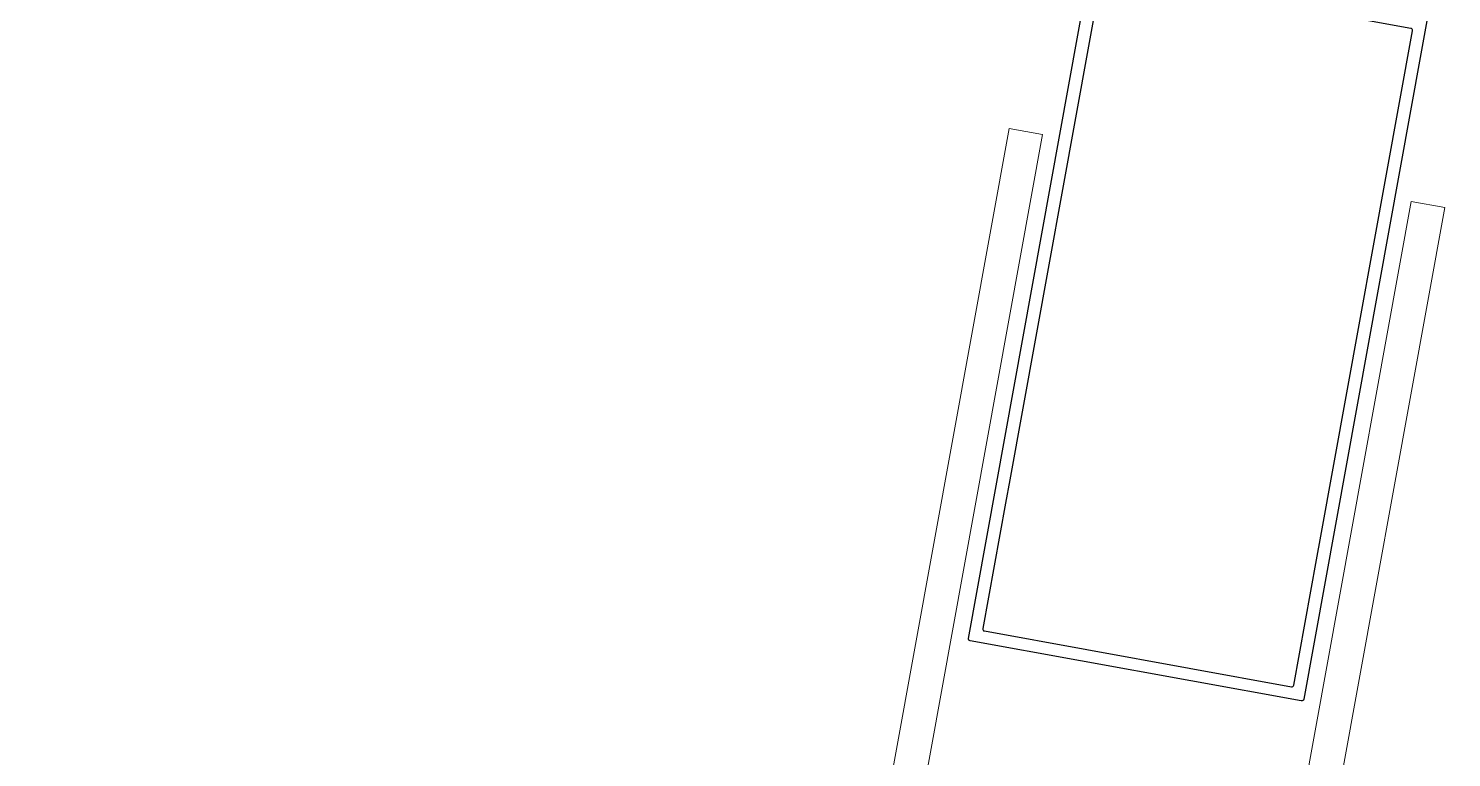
# Model space of a CAD drawing. Header units: millimetres. Extents: x 62878 to 70819, y -67946 to -61850.
# Drawn here: x 66931.01 to 66951.89, y -61966.02 to -61955.32 of the extents above; entities that cross this region are included whole.
import ezdxf

# ---------------------------------------------------------------- set-up
doc = ezdxf.new("R2010")
doc.units = ezdxf.units.MM
doc.linetypes.add('HIDDEN', pattern=[0.375, 0.25, -0.125])
for name, color, linetype, lineweight in [('BA DÖŞ.-yeni', 11, 'Continuous', 30), ('Dog_dos_yeni', 63, 'Continuous', 5), ('DOGRAMA', 171, 'Continuous', 0)]:
    doc.layers.add(name, color=color, linetype=linetype, lineweight=lineweight)

msp = doc.modelspace()

# ---------------------------------------------------------------- linework, layer by layer
msp.add_lwpolyline([(68896.02066502631, -63031.43519410248), (69030.25944186504, -63071.18378898385), (69185.2789618937, -62547.65255934227), (68892.99857577804, -62461.10726346668, 1.044367817173394), (68063.1984222013, -62298.72991434322, 0.2043746373996395), (63106.96025407397, -62494.78258919505, 0.3539527355379972), (62932.93996584662, -62997.825353625), (63753.18486962488, -65779.59786478638), (64154.95366467919, -67142.15251756221), (65336.72250243354, -66792.62198400985), (65336.69978150922, -66829.11190277508), (65270.53542169294, -66829.0707046726, 0.6267890062731037), (65270.19918370779, -67369.07059999109), (65531.84452784718, -67369.23351688065, 0.9262424964682344), (66130.08755876668, -67369.60602071379), (66391.73290290477, -67369.76893760463, 0.6267427171847498), (66392.06914089088, -66829.76904228561), (66326.14716633759, -66829.72799510749), (66326.16988726193, -66793.2380763422), (67506.155742504, -67144.12829054108), (68467.02457055586, -63899.0863823687), (68625.20366853199, -63946.03714330423), (68896.02440533682, -63031.42256234252)], format="xyb")
at = {"layer": 'BA DÖŞ.-yeni', "linetype": 'HIDDEN', "ltscale": 150}
msp.add_arc((65815.0392658321, -68607.15258971277), 6697.93692342701, 70.74616030420842, 109.2968468472022, dxfattribs=at)
at = {"layer": 'Dog_dos_yeni'}
for points in [[(66951.60369747493, -61988.40481727321), (66934.87675905734, -61985.37009633471), (66934.96601555553, -61984.87812755773), (66940.13168771393, -61985.81532078875), (66945.39782110718, -61956.78916294646), (66945.88978988414, -61956.87841944466), (66940.62365649088, -61985.90457728693), (66946.03531303778, -61986.88639876702), (66951.30144643105, -61957.86024092475), (66951.79341520803, -61957.94949742293), (66946.52728181478, -61986.97565526524), (66951.6929539731, -61987.91284849621), (66951.60369747493, -61988.40481727321)], [(66951.6036974749, -61988.40481727337), (66934.87675905733, -61985.37009633491), (66934.96601555553, -61984.87812755792), (66940.13168771387, -61985.81532078891), (66945.39782110715, -61956.78916294662), (66945.8897898841, -61956.87841944482), (66940.62365649085, -61985.90457728709), (66946.03531303775, -61986.88639876719), (66951.30144643103, -61957.86024092493), (66951.79341520797, -61957.94949742311), (66946.52728181475, -61986.9756552654), (66951.69295397309, -61987.9128484964), (66951.6036974749, -61988.40481727337)]]:
    msp.add_lwpolyline(points, close=True, dxfattribs=at)
at = {"layer": 'DOGRAMA', "lineweight": -2}
msp.add_lwpolyline([(68355.72808668052, -61957.86010398282, 0.2737364000647933), (68066.90955003549, -62277.7212358757, 0.2092949010110247), (68023.71017518625, -62283.85188166666, 0.1983676314706158), (63201.05260393125, -62451.10786955556)], format="xyb", dxfattribs=at)
at = {"layer": 'DOGRAMA', "lineweight": -2, "ltscale": 0.5}
msp.add_lwpolyline([(66951.60349694142, -61954.79492438494), (66949.72196995956, -61965.16562620386, -0.4142135623729288), (66949.68709644304, -61965.18978894058), (66944.82644492641, -61964.30793473845, -0.4142135623729288), (66944.80228218966, -61964.27306122196), (66946.68380917155, -61953.90235940306, -0.4142135623732619)], format="xyb", dxfattribs=at)
msp.add_lwpolyline([(66945.4078221407, -61961.94374343177), (66945.34534259199, -61962.28812157562), (66945.01152328876, -61964.12808480154, 0.4142135623730953), (66945.03568602548, -61964.16295831808), (66949.54212002268, -61964.98054784151, 0.4142135623730951), (66949.57699353917, -61964.95638510477), (66949.91081284246, -61963.11642187885), (66949.97329239117, -61962.77204373496), (66951.31928038385, -61955.35315457797, 0.4142135623730951), (66951.2951176471, -61955.31828106148), (66946.78868364997, -61954.50069153808, 0.4142135623722071), (66946.75381013344, -61954.52485427479)], format="xyb", close=True, dxfattribs=at)

doc.saveas('drawing.dxf')
